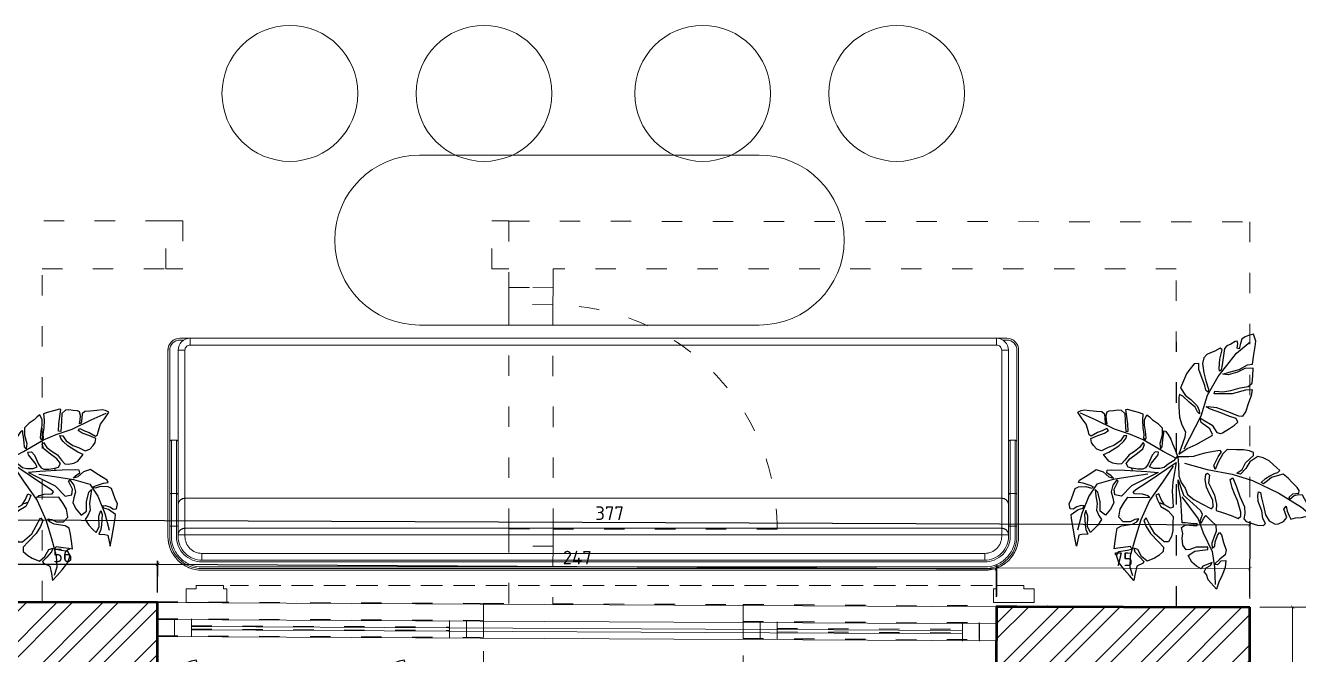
# Model space of a CAD drawing. Header units: inches. Extents: x -10121 to 9010, y 58067 to 62726.
# Drawn here: x -2273.4 to -1898.5, y 60841.3 to 61026.4 of the extents above; entities that cross this region are included whole.
import ezdxf

# ---------------------------------------------------------------- set-up
doc = ezdxf.new("R2010")
doc.units = ezdxf.units.IN
doc.linetypes.add('ACAD_ISO03W100', pattern=[30, 12, -18])
doc.linetypes.add('HIDDEN', pattern=[9.525, 6.35, -3.175])
for name, color, linetype, lineweight in [('A-DUVAR 0.50', 40, 'Continuous', 50), ('Auto-Olcu', 33, 'Continuous', 15), ('Auto-Silik', 251, 'Continuous', 5), ('Auto-Silik_Cizgiler', 47, 'Continuous', 9), ('Auto-SilikCizgiler', 251, 'Continuous', 9), ('Auto-Tefris', 32, 'Continuous', 9), ('PEN', 151, 'Continuous', 20)]:
    doc.layers.add(name, color=color, linetype=linetype, lineweight=lineweight)
doc.layers.add('yesil', color=7, linetype='Continuous', true_color=0x6e7e3e)
doc.styles.add('1-20', font='isocpeur.ttf', dxfattribs={"height": 4})
doc.dimstyles.new('ölçü 1_20', dxfattribs={"dimtxt": 4, "dimasz": 1, "dimexe": 1, "dimexo": 3, "dimtad": 1, "dimdec": 0, "dimtxsty": '1-20', "dimblk": 'ARCHTICK', "dimcen": 1.5, "dimclrd": 256, "dimclre": 256, "dimclrt": 256, "dimadec": 0, "dimazin": 0, "dimtfac": 1, "dimtdec": 0, "dimtmove": 0, "dimatfit": 3, "dimldrblk": 'ARCHTICK', "dimfxl": 1, "dimlwd": -1, "dimlwe": -1, "dimarcsym": 0})
pattern_1 = [(45, (18229.863, 50678.464), (-6.735192, 6.735192), []), (45, (18234.353, 50678.464), (-6.735192, 6.735192), [])]

# ---------------------------------------------------------------- blocks, each defined once
blk = doc.blocks.new('_ARCHTICK')
at = {"color": 0, "linetype": 'ByBlock', "const_width": 0.15}
blk.add_lwpolyline([(-0.5, -0.5), (0.5, 0.5)], dxfattribs=at)
blk = doc.blocks.new('*D122')
at = {"layer": 'Auto-Olcu', "ltscale": 5, "transparency": 16777216}
for p, q in [((-1987.39, 60858.44), (-1987.36, 60867.79)), ((-1912.88, 60858.21), (-1912.85, 60867.56)), ((-1987.36, 60866.79), (-1912.85, 60866.56))]:
    blk.add_line(p, q, dxfattribs=at)
at = {"layer": 'DEFPOINTS', "color": 0, "ltscale": 5, "transparency": 16777216}
for p in [(-1912.85, 60866.56), (-1987.4, 60855.44), (-1912.89, 60855.21)]:
    blk.add_point(p, dxfattribs=at)
at = {"layer": 'Auto-Olcu', "ltscale": 5, "transparency": 16777216}
for p, rotation in [((-1987.36, 60866.79), 179.8237227244354), ((-1912.85, 60866.56), 359.8237227244354)]:
    blk.add_blockref('_ARCHTICK', p, dxfattribs=dict(at, rotation=rotation))
at = {"layer": 'Auto-Olcu', "ltscale": 5, "transparency": 16777216, "insert": (-1950.1, 60869.3), "char_height": 4, "attachment_point": 5, "rotation": 359.8237, "style": '1-20'}
blk.add_mtext('75', dxfattribs=at)
blk = doc.blocks.new('*D124')
at = {"layer": 'Auto-Olcu', "ltscale": 5, "transparency": 16777216}
for p, q in [((-1909.88, 60855.21), (-1899.27, 60855.21)), ((-1900.27, 60855.21), (-1900.27, 60793.6)), ((-1909.88, 60793.6), (-1899.27, 60793.6))]:
    blk.add_line(p, q, dxfattribs=at)
at = {"layer": 'DEFPOINTS', "color": 0, "ltscale": 5, "transparency": 16777216}
for p in [(-1912.88, 60855.21), (-1912.88, 60793.6), (-1900.27, 60793.6)]:
    blk.add_point(p, dxfattribs=at)
at = {"layer": 'Auto-Olcu', "ltscale": 5, "transparency": 16777216}
for p, rotation in [((-1900.27, 60855.21), 90), ((-1900.27, 60793.6), 270)]:
    blk.add_blockref('_ARCHTICK', p, dxfattribs=dict(at, rotation=rotation))
at = {"layer": 'Auto-Olcu', "ltscale": 5, "transparency": 16777216, "insert": (-1902.89, 60824.41), "char_height": 4, "attachment_point": 5, "rotation": 90, "style": '1-20'}
blk.add_mtext('62', dxfattribs=at)
blk = doc.blocks.new('*D126')
at = {"layer": 'Auto-Olcu', "ltscale": 5, "transparency": 16777216}
for p, q in [((-1909.88, 60855.21), (-1884.37, 60855.21)), ((-1885.37, 60855.21), (-1885.37, 60623.6)), ((-1909.88, 60623.6), (-1884.37, 60623.6))]:
    blk.add_line(p, q, dxfattribs=at)
at = {"layer": 'DEFPOINTS', "color": 0, "ltscale": 5, "transparency": 16777216}
for p in [(-1912.88, 60855.21), (-1912.88, 60623.6), (-1885.37, 60623.6)]:
    blk.add_point(p, dxfattribs=at)
at = {"layer": 'Auto-Olcu', "ltscale": 5, "transparency": 16777216}
for p, rotation in [((-1885.37, 60855.21), 90), ((-1885.37, 60623.6), 270)]:
    blk.add_blockref('_ARCHTICK', p, dxfattribs=dict(at, rotation=rotation))
at = {"layer": 'Auto-Olcu', "ltscale": 5, "transparency": 16777216, "insert": (-1888, 60739.4), "char_height": 4, "attachment_point": 5, "rotation": 90, "style": '1-20'}
blk.add_mtext('232', dxfattribs=at)
blk = doc.blocks.new('*D288')
at = {"layer": 'Auto-Olcu', "ltscale": 5, "transparency": 16777216}
for p, q in [((-1909.88, 60855.21), (-1899.27, 60855.21)), ((-1900.27, 60855.21), (-1900.27, 60793.6)), ((-1909.88, 60793.6), (-1899.27, 60793.6))]:
    blk.add_line(p, q, dxfattribs=at)
at = {"layer": 'DEFPOINTS', "color": 0, "ltscale": 5, "transparency": 16777216}
for p in [(-1912.88, 60855.21), (-1912.88, 60793.6), (-1900.27, 60793.6)]:
    blk.add_point(p, dxfattribs=at)
at = {"layer": 'Auto-Olcu', "ltscale": 5, "transparency": 16777216}
for p, rotation in [((-1900.27, 60855.21), 90), ((-1900.27, 60793.6), 270)]:
    blk.add_blockref('_ARCHTICK', p, dxfattribs=dict(at, rotation=rotation))
at = {"layer": 'Auto-Olcu', "ltscale": 5, "transparency": 16777216, "insert": (-1902.89, 60824.41), "char_height": 4, "attachment_point": 5, "rotation": 90, "style": '1-20'}
blk.add_mtext('62', dxfattribs=at)
blk = doc.blocks.new('A$C2F3B726D')
for p, q in [((-0.232, 0.0729), (-0.2705, 0.0833)), ((-0.1826, 0.0571), (-0.232, 0.0729)), ((-0.1414, 0.0503), (-0.1826, 0.0571)), ((-0.1088, 0.0413), (-0.1414, 0.0503)), ((-0.0559, 0.0204), (-0.1088, 0.0413)), ((-0.0228, 0.0091), (-0.0559, 0.0204))]:
    blk.add_line(p, q)
for points in [[(0.1199, 0.3383), (0.1084, 0.3337), (0.1007, 0.3291), (0.0931, 0.3223), (0.0915, 0.3115), (0.09, 0.2977), (0.0854, 0.2985), (0.0854, 0.31), (0.0823, 0.3154), (0.0777, 0.3138), (0.0685, 0.3062), (0.0593, 0.3008), (0.0547, 0.2931), (0.0547, 0.2755), (0.0547, 0.2526), (0.0547, 0.2395), (0.0509, 0.2365), (0.0486, 0.2434), (0.0474, 0.2659), (0.0492, 0.2891), (0.0438, 0.2922), (0.0318, 0.2832), (0.0226, 0.2778), (0.0141, 0.2717), (0.008, 0.2633), (0.0065, 0.2487), (0.0134, 0.2265), (0.021, 0.2081), (0.031, 0.189), (0.0302, 0.1813), (0.0249, 0.1851), (0.0203, 0.1959), (0.0118, 0.212), (0.0003, 0.2326), (-0.0021, 0.2473), (-0.0136, 0.245), (-0.0234, 0.2265), (-0.028, 0.218), (-0.0311, 0.2058), (-0.0376, 0.1817), (-0.0224, 0.1647), (-0.0081, 0.1568), (0.0095, 0.1438), (0.0157, 0.1331), (0.018, 0.1254), (0.0126, 0.1292), (0.0049, 0.14), (-0.0112, 0.1499), (-0.0288, 0.1622), (-0.0372, 0.1652), (-0.038, 0.1583), (-0.0349, 0.1346), (-0.0288, 0.1101), (-0.0211, 0.0925), (-0.0089, 0.0764), (-0.0089, 0.0634), (-0.0173, 0.0197), (0.0011, 0.0365), (0.021, 0.0496), (0.0572, 0.0773), (0.0572, 0.0804), (0.0484, 0.0929), (0.0256, 0.1055), (0.021, 0.1162), (0.0295, 0.1124), (0.053, 0.1029), (0.0672, 0.0865), (0.0764, 0.0857), (0.0775, 0.0854), (0.0808, 0.0879), (0.0961, 0.1009), (0.1076, 0.1108), (0.1138, 0.1193), (0.1084, 0.1277), (0.09, 0.1308), (0.0693, 0.1354), (0.0433, 0.1407), (0.0318, 0.1446), (0.0364, 0.1461), (0.057, 0.1468), (0.0854, 0.1415), (0.1138, 0.1354), (0.1237, 0.1361), (0.1299, 0.1476), (0.1337, 0.1714), (0.1375, 0.189), (0.1375, 0.2035), (0.1207, 0.1997), (0.09, 0.1859), (0.0639, 0.1821), (0.0463, 0.1798), (0.0471, 0.1859), (0.0662, 0.1874), (0.0854, 0.1936), (0.1069, 0.2035), (0.126, 0.2097), (0.1345, 0.2196), (0.1337, 0.2372), (0.1314, 0.2564), (0.1115, 0.2518), (0.0946, 0.2403), (0.0731, 0.2303), (0.0601, 0.2303), (0.0747, 0.2372), (0.0977, 0.248), (0.1161, 0.2617), (0.1283, 0.2656), (0.1283, 0.2893), (0.1283, 0.3092), (0.1283, 0.3223), (0.1245, 0.3291)], [(-0.278, 0.0845), (-0.2706, 0.09), (-0.2634, 0.0928), (-0.2496, 0.0933), (-0.233, 0.0938), (-0.2197, 0.0947), (-0.2126, 0.09), (-0.2102, 0.08), (-0.2069, 0.0681), (-0.2021, 0.0672), (-0.2055, 0.0757), (-0.2074, 0.0871), (-0.2064, 0.0966), (-0.2021, 0.0995), (-0.1917, 0.1018), (-0.1817, 0.1047), (-0.1736, 0.1056), (-0.1632, 0.0985), (-0.1594, 0.0814), (-0.1565, 0.0672), (-0.1542, 0.0553), (-0.1485, 0.0572), (-0.1518, 0.0752), (-0.157, 0.0923), (-0.1608, 0.1028), (-0.1622, 0.1085), (-0.1594, 0.1099), (-0.1442, 0.1085), (-0.1314, 0.1066), (-0.119, 0.1047), (-0.1176, 0.0895), (-0.1143, 0.0705), (-0.1095, 0.0548), (-0.1086, 0.0458), (-0.1043, 0.0415), (-0.1024, 0.0472), (-0.1062, 0.0634), (-0.1114, 0.0776), (-0.1128, 0.0909), (-0.109, 0.1033), (-0.1024, 0.0999), (-0.0934, 0.0933), (-0.0805, 0.0876), (-0.0672, 0.0776), (-0.0649, 0.0596), (-0.0668, 0.0387), (-0.0639, 0.0263), (-0.0606, 0.0316), (-0.0606, 0.0415), (-0.0615, 0.0563), (-0.0611, 0.0643), (-0.0625, 0.071), (-0.0582, 0.071), (-0.0516, 0.0648), (-0.0421, 0.0534), (-0.0364, 0.0425), (-0.0273, 0.0292), (-0.0193, 0.0145), (-0.0278, 0.0017), (-0.0397, -0.0083), (-0.0478, -0.0173), (-0.0582, -0.0221), (-0.0734, -0.0244), (-0.0834, -0.0211), (-0.0805, -0.0121), (-0.0725, 0.0017), (-0.0672, 0.0107), (-0.0668, 0.0173), (-0.0758, 0.0173), (-0.0815, 0.0078), (-0.0881, -0.0154), (-0.0929, -0.0254), (-0.0986, -0.0297), (-0.1109, -0.0311), (-0.1257, -0.0311), (-0.1356, -0.0301), (-0.1418, -0.0221), (-0.1342, -0.0097), (-0.1176, 0.0069), (-0.1062, 0.0197), (-0.1038, 0.0306), (-0.1076, 0.0349), (-0.1147, 0.0221), (-0.1257, 0.0102), (-0.1371, -0.0002), (-0.1456, -0.014), (-0.1523, -0.0244), (-0.1603, -0.0268), (-0.1741, -0.0259), (-0.1846, -0.0225), (-0.2002, -0.0083), (-0.1879, -0.0007), (-0.166, 0.0183), (-0.1561, 0.0301), (-0.1513, 0.0382), (-0.1504, 0.0458), (-0.1575, 0.0439), (-0.1637, 0.0311), (-0.1779, 0.0169), (-0.1912, 0.0097), (-0.2059, -0.0002), (-0.2178, 0.0021), (-0.2273, 0.0093), (-0.2335, 0.0159), (-0.2365, 0.0253), (-0.2202, 0.0354), (-0.2055, 0.0434), (-0.1964, 0.0515), (-0.2012, 0.0553), (-0.2116, 0.0482), (-0.2221, 0.0425), (-0.2363, 0.0316), (-0.2416, 0.0335), (-0.2449, 0.0406), (-0.253, 0.0586), (-0.2644, 0.07), (-0.2748, 0.0809)], [(0.3353, -0.0796), (0.3283, -0.0721), (0.3205, -0.0637), (0.3133, -0.0533), (0.3042, -0.0422), (0.2977, -0.0338), (0.288, -0.0344), (0.2782, -0.0383), (0.2685, -0.0487), (0.2665, -0.0435), (0.2743, -0.0344), (0.288, -0.0305), (0.288, -0.024), (0.2821, -0.0175), (0.2685, -0.0071), (0.2568, 0.0019), (0.2431, 0.0104), (0.2295, 0.0039), (0.2165, -0.0026), (0.2074, -0.0117), (0.1996, -0.0208), (0.1931, -0.0182), (0.2022, -0.0071), (0.2113, 0.0013), (0.2223, 0.0084), (0.2295, 0.0123), (0.234, 0.0175), (0.2256, 0.0234), (0.2048, 0.037), (0.1892, 0.0422), (0.1755, 0.0435), (0.158, 0.0273), (0.1508, 0.0097), (0.1398, -0.0058), (0.1307, -0.0045), (0.1424, 0.0065), (0.1482, 0.0234), (0.1573, 0.0357), (0.1645, 0.0448), (0.1632, 0.0513), (0.1534, 0.0546), (0.1385, 0.0546), (0.1209, 0.052), (0.0982, 0.0494), (0.0897, 0.037), (0.0813, 0.0149), (0.0767, -0.0039), (0.0722, 0.0058), (0.0793, 0.0279), (0.0832, 0.0364), (0.0852, 0.0409), (0.0819, 0.0442), (0.0663, 0.0396), (0.0455, 0.0318), (0.0338, 0.0273), (0.0189, 0.0201), (0.0078, 0.0169), (-0.0189, 0.013), (-0.0143, -0.0065), (-0.0091, -0.0325), (-0.0007, -0.0474), (0.0111, -0.0604), (0.0189, -0.0747), (0.0364, -0.0845), (0.0553, -0.0916), (0.0826, -0.1007), (0.0858, -0.0948), (0.0826, -0.0786), (0.0722, -0.065), (0.0618, -0.05), (0.0559, -0.0325), (0.0553, -0.0182), (0.0598, -0.0156), (0.065, -0.0195), (0.065, -0.0383), (0.0767, -0.0552), (0.0845, -0.0663), (0.093, -0.087), (0.0943, -0.1026), (0.1131, -0.1059), (0.132, -0.1091), (0.1508, -0.1137), (0.156, -0.1078), (0.1547, -0.0974), (0.1424, -0.0708), (0.1326, -0.0552), (0.1248, -0.0422), (0.1164, -0.0221), (0.1229, -0.0175), (0.1346, -0.0383), (0.1463, -0.0604), (0.1619, -0.0832), (0.1651, -0.0994), (0.1645, -0.1124), (0.171, -0.1182), (0.1911, -0.1221), (0.2002, -0.1234), (0.2145, -0.1215), (0.2184, -0.1163), (0.2106, -0.1052), (0.2048, -0.087), (0.1931, -0.065), (0.1898, -0.0507), (0.1898, -0.0422), (0.195, -0.0429), (0.1996, -0.0552), (0.2074, -0.0741), (0.2158, -0.0948), (0.2269, -0.1085), (0.2425, -0.1143), (0.2503, -0.1117), (0.2613, -0.1046), (0.2678, -0.0935), (0.2581, -0.0741), (0.2626, -0.0663), (0.2665, -0.078), (0.2737, -0.089), (0.2789, -0.0961), (0.2893, -0.0916), (0.3036, -0.0883), (0.3127, -0.0845), (0.3257, -0.0851)], [(-0.2315, -0.2411), (-0.2385, -0.2214), (-0.2445, -0.2035), (-0.2534, -0.1758), (-0.2557, -0.1661), (-0.2407, -0.1512), (-0.2303, -0.146), (-0.228, -0.14), (-0.2347, -0.1407), (-0.2452, -0.1452), (-0.2534, -0.1527), (-0.2609, -0.1527), (-0.2646, -0.1407), (-0.2609, -0.128), (-0.2564, -0.1012), (-0.2482, -0.0959), (-0.231, -0.0929), (-0.2161, -0.0944), (-0.2116, -0.0914), (-0.2183, -0.0892), (-0.2385, -0.0855), (-0.2504, -0.0855), (-0.2482, -0.0795), (-0.2392, -0.0713), (-0.2258, -0.0601), (-0.2123, -0.0474), (-0.1944, -0.0504), (-0.1787, -0.0608), (-0.1667, -0.0623), (-0.1735, -0.0571), (-0.1847, -0.0519), (-0.1847, -0.0451), (-0.175, -0.0429), (-0.1428, -0.0384), (-0.0883, -0.0339), (-0.0606, -0.0317), (-0.089, -0.0519), (-0.1204, -0.0743), (-0.1406, -0.1026), (-0.1578, -0.1019), (-0.1615, -0.0885), (-0.1548, -0.0675), (-0.1578, -0.0653), (-0.166, -0.0795), (-0.1675, -0.0967), (-0.1608, -0.1101), (-0.157, -0.1221), (-0.163, -0.1385), (-0.1727, -0.1549), (-0.1869, -0.1474), (-0.1907, -0.125), (-0.1996, -0.1019), (-0.2071, -0.0967), (-0.2026, -0.1124), (-0.1974, -0.1295), (-0.1959, -0.146), (-0.1884, -0.1579), (-0.1809, -0.1669), (-0.1877, -0.1818), (-0.1966, -0.1952), (-0.2026, -0.2027), (-0.2116, -0.19), (-0.2153, -0.1639), (-0.222, -0.1512), (-0.2235, -0.1609), (-0.2183, -0.1855), (-0.2153, -0.1967), (-0.2086, -0.2072), (-0.2228, -0.2109), (-0.2295, -0.2132)], [(-0.0091, -0.0427), (0.0093, -0.0776), (0.0258, -0.0886), (0.0565, -0.1088), (0.0614, -0.1167), (0.0608, -0.1235), (0.0583, -0.1345), (0.0626, -0.1388), (0.0669, -0.1259), (0.0712, -0.1186), (0.0785, -0.1241), (0.0865, -0.1308), (0.0987, -0.1382), (0.1018, -0.1535), (0.0993, -0.1669), (0.0957, -0.1835), (0.0981, -0.1957), (0.1042, -0.1896), (0.1036, -0.1792), (0.1067, -0.1626), (0.1104, -0.1547), (0.1159, -0.1602), (0.1238, -0.1773), (0.133, -0.1951), (0.1324, -0.2067), (0.1214, -0.2196), (0.1104, -0.2336), (0.1183, -0.233), (0.1251, -0.2232), (0.1361, -0.2208), (0.1373, -0.2379), (0.1324, -0.2575), (0.1275, -0.2759), (0.1238, -0.2936), (0.1006, -0.2734), (0.0944, -0.2612), (0.0877, -0.2557), (0.0908, -0.2453), (0.1012, -0.2385), (0.1036, -0.2306), (0.0944, -0.2361), (0.0828, -0.2428), (0.0791, -0.2496), (0.0675, -0.2453), (0.054, -0.2367), (0.043, -0.222), (0.0571, -0.2092), (0.0755, -0.2043), (0.0883, -0.2006), (0.0877, -0.1945), (0.0748, -0.1969), (0.0595, -0.1994), (0.0448, -0.2067), (0.0356, -0.2092), (0.0265, -0.1988), (0.0216, -0.1822), (0.0216, -0.1712), (0.0167, -0.1571), (0.0252, -0.1492), (0.0442, -0.148), (0.0534, -0.1461), (0.0528, -0.1412), (0.0442, -0.1431), (0.0246, -0.1437), (0.016, -0.1455), (0.0105, -0.1174), (0.0044, -0.0886), (-0.006, -0.0586)]]:
    blk.add_lwpolyline(points, close=True)
for points in [[(-0.0058, 0.035), (0.0226, 0.1216), (0.031, 0.1737), (0.0494, 0.2227), (0.0854, 0.2863), (0.1145, 0.3184)], [(0, 0), (0.0572, -0.0065), (0.1196, -0.0084), (0.171, -0.0169), (0.2399, -0.0377), (0.2997, -0.063), (0.3179, -0.0747)], [(-0.0203, -0.0011), (-0.021, -0.0257), (-0.0218, -0.0489), (-0.0195, -0.072), (-0.0143, -0.0959), (-0.0113, -0.1109), (-0.0173, -0.1138), (-0.033, -0.1079), (-0.0435, -0.0967), (-0.0509, -0.0832), (-0.0576, -0.0877), (-0.0517, -0.0989), (-0.0412, -0.1138), (-0.0225, -0.1213), (-0.0076, -0.1333), (-0.0061, -0.1497), (-0.0038, -0.1669), (-0.0046, -0.1825), (-0.0098, -0.1967), (-0.0203, -0.1982), (-0.0457, -0.1818), (-0.0599, -0.1639), (-0.0726, -0.1467), (-0.0778, -0.1534), (-0.0696, -0.1676), (-0.0569, -0.1825), (-0.0345, -0.1997), (-0.0203, -0.2109), (-0.0188, -0.2221), (-0.0285, -0.2333), (-0.0382, -0.2408), (-0.0547, -0.2512), (-0.0696, -0.2415), (-0.0816, -0.2259), (-0.0913, -0.2244), (-0.0875, -0.2326), (-0.0741, -0.2438), (-0.0621, -0.2527), (-0.0636, -0.2572), (-0.0778, -0.2669), (-0.0793, -0.2856), (-0.0793, -0.3028), (-0.092, -0.2923), (-0.1062, -0.2804), (-0.1227, -0.2647), (-0.1309, -0.2483), (-0.1271, -0.2378), (-0.107, -0.2318), (-0.0958, -0.2273), (-0.1002, -0.2214), (-0.1174, -0.2266), (-0.1301, -0.2303), (-0.1391, -0.2333), (-0.1391, -0.2147), (-0.1398, -0.1967), (-0.1391, -0.1818), (-0.1294, -0.1751), (-0.104, -0.1669), (-0.0943, -0.1594), (-0.0905, -0.1512), (-0.0995, -0.1549), (-0.11, -0.1616), (-0.1271, -0.1646), (-0.1398, -0.1549), (-0.1391, -0.1348), (-0.1331, -0.1198), (-0.1249, -0.1034), (-0.1129, -0.1019), (-0.0875, -0.0974), (-0.0711, -0.0959), (-0.0763, -0.0922), (-0.0905, -0.0907), (-0.11, -0.0922), (-0.1137, -0.0885), (-0.1085, -0.0817), (-0.0958, -0.0705), (-0.0816, -0.0578), (-0.0203, -0.0011)], [(-0.0263, -0.0115), (-0.0464, -0.0541), (-0.0711, -0.1034), (-0.0853, -0.1534), (-0.092, -0.2005), (-0.0973, -0.2445), (-0.0943, -0.2722), (-0.0845, -0.2916)], [(-0.0853, -0.0399), (-0.1219, -0.0511), (-0.1675, -0.0653), (-0.2049, -0.0832), (-0.2198, -0.1146), (-0.2303, -0.1594), (-0.2347, -0.202)], [(0.0062, -0.0825), (0.0534, -0.1296), (0.0712, -0.162), (0.0999, -0.2037), (0.111, -0.2404), (0.1189, -0.2826)]]:
    blk.add_lwpolyline(points)
for radius, start, end in [(0.1515, 66.8462, 69.1635), (0.1105, 197.9998, 201.2591), (0.1515, 207.3985, 208.1983), (0.1105, 239.4978, 242.4297), (0.1105, 256.133, 263.4421)]:
    blk.add_arc((-0.0215, 0.0031), radius, start, end)

msp = doc.modelspace()

# ---------------------------------------------------------------- hatches: boundary and pattern name
at = {"layer": 'Auto-Silik_Cizgiler'}
h = msp.add_hatch(dxfattribs=at)
h.set_pattern_fill('ANSI32', color=256)
h.set_pattern_definition(pattern_1)
h.paths.add_polyline_path([(-2290.27, 60856.72), (-2290.27, 60789.6), (-2268.49, 60789.6), (-2268.49, 60836.73), (-2234.49, 60836.09), (-2234.49, 60856.57)])
h = msp.add_hatch(dxfattribs=at)
h.set_pattern_fill('ANSI32', color=256)
h.set_pattern_definition(pattern_1)
h.paths.add_polyline_path([(-1987.49, 60855.26), (-1987.6, 60835.23), (-1940.7, 60835.23), (-1940.91, 60788.73), (-1930.91, 60788.68), (-1930.91, 60793.6), (-1912.88, 60793.6), (-1912.88, 60855.21)])

# ---------------------------------------------------------------- linework, layer by layer
at = {"layer": 'A-DUVAR 0.50'}
msp.add_line((-1912.88, 60793.6), (-1912.88, 60855.21), dxfattribs=at)
for points in [[(-2268.49, 60836.73), (-2234.49, 60836.09), (-2234.49, 60856.57), (-2290.27, 60856.72)], [(-1925.91, 60788.66), (-1940.91, 60788.73), (-1940.7, 60835.23), (-1987.49, 60835.23), (-1987.4, 60855.44), (-1912.88, 60855.21)]]:
    msp.add_lwpolyline(points, dxfattribs=at)
at = {"layer": 'Auto-Silik', "linetype": 'HIDDEN'}
msp.add_line((-1988.65, 60861.57), (-2213.07, 60861.57), dxfattribs=at)
at = {"layer": 'Auto-SilikCizgiler', "color": 1, "linetype": 'ACAD_ISO03W100', "ltscale": 0.5, "true_color": 0xe60000}
for p, q in [((-2232.02, 60968.9), (-2285.25, 60968.9)), ((-2131.02, 60947.79), (-2131.02, 60968.81)), ((-2131.02, 60968.81), (-1912.86, 60968.61)), ((-1912.86, 60968.61), (-1912.86, 60793.79)), ((-2118.02, 60954.79), (-2118.05, 60947.73)), ((-1934.52, 60954.79), (-2118.02, 60954.79)), ((-1934.52, 60855.39), (-1934.52, 60954.79)), ((-2131.02, 60949.29), (-2131.02, 60944.29)), ((-2118.04, 60949.23), (-2130.99, 60949.29)), ((-2118.05, 60949.23), (-2118.07, 60944.23)), ((-2131.02, 60944.29), (-2131.02, 60878.23)), ((-2118.07, 60944.23), (-2118.02, 60878.17)), ((-2131.02, 60873.17), (-2131.02, 60878.23)), ((-2118.02, 60878.17), (-2052.02, 60878.17)), ((-2118.02, 60873.17), (-2118.02, 60878.17)), ((-1987.52, 60855.63), (-1934.52, 60855.39)), ((-1987.52, 60835.63), (-1987.52, 60855.63))]:
    msp.add_line(p, q, dxfattribs=at)
for points in [[(-2232.02, 60954.79), (-2232.01, 60968.9)], [(-2229.8, 60968.9), (-2227.01, 60968.9), (-2227.02, 60954.79), (-2232.02, 60954.79), (-2232.02, 60968.9), (-2227.01, 60968.89)], [(-2133.82, 60968.9), (-2131.02, 60968.9), (-2131.03, 60954.79), (-2136.03, 60954.79), (-2136.03, 60968.9), (-2131.02, 60968.89)], [(-2234.52, 60836.76), (-2234.52, 60856.76), (-2268.52, 60856.91), (-2268.52, 60954.79), (-2232.02, 60954.79)], [(-1987.47, 60855.63), (-1934.47, 60855.39), (-1934.52, 60954.79)], [(-2131.02, 60949.29), (-2118.05, 60949.23)], [(-2118.07, 60944.23), (-2131.02, 60944.29)], [(-2131.02, 60878.23), (-2118.02, 60878.17)], [(-2118.04, 60873.17), (-2118.12, 60856.23), (-2062.02, 60855.97), (-2062.02, 60835.97), (-2138.52, 60836.28), (-2138.52, 60856.32), (-2131.02, 60856.32), (-2131.02, 60873.17)], [(-2118.02, 60873.17), (-2131.02, 60873.17)], [(-2234.52, 60856.76), (-2138.52, 60856.32)], [(-2193.47, 60856.92), (-2193.47, 60856.92)], [(-2062.02, 60855.97), (-1987.52, 60855.63)], [(-2234.54, 60851.76), (-2138.52, 60851.32)], [(-2234.52, 60851.76), (-2234.52, 60846.76)], [(-2229.52, 60851.76), (-2229.52, 60846.76)], [(-2224.52, 60851.76), (-2224.52, 60846.76)], [(-2224.52, 60849.71), (-2148.52, 60849.36)], [(-2224.52, 60848.71), (-2148.52, 60848.36)], [(-2148.52, 60851.32), (-2148.52, 60846.3)], [(-2143.52, 60851.32), (-2143.52, 60846.3)], [(-2138.52, 60851.32), (-2138.52, 60846.3)], [(-2062.04, 60850.97), (-1987.52, 60850.63)], [(-2062.02, 60850.97), (-2062.02, 60845.97)], [(-2057.02, 60850.95), (-2057.02, 60845.95)], [(-2052.02, 60850.92), (-2052.02, 60845.92)], [(-2052.02, 60848.92), (-1997.52, 60848.68)], [(-1997.52, 60845.68), (-1997.52, 60850.68)], [(-1992.52, 60845.65), (-1992.52, 60850.65)], [(-1987.52, 60845.63), (-1987.52, 60850.63)], [(-2234.56, 60846.76), (-2138.52, 60846.32)], [(-2062.06, 60845.97), (-1987.52, 60845.63)], [(-2052.02, 60847.92), (-1997.52, 60847.68)]]:
    msp.add_lwpolyline(points, dxfattribs=at)
msp.add_arc((-2118.02, 60878.17), 66, 0, 90, dxfattribs=at)
at = {"layer": 'Auto-Tefris'}
for p, q in [((-2231.42, 60930.85), (-2231.42, 60926.36)), ((-2230.92, 60930.85), (-2230.92, 60926.36)), ((-2228.42, 60930.85), (-2228.42, 60895.5)), ((-2226.43, 60930.85), (-2228.42, 60930.85)), ((-2224.93, 60934.34), (-2227.92, 60934.34)), ((-2226.73, 60933.84), (-2227.92, 60933.84)), ((-2226.43, 60930.85), (-2226.43, 60887.32)), ((-2224.93, 60934.34), (-2224.93, 60932.34)), ((-2224.93, 60934.34), (-1987.44, 60934.34)), ((-2017.05, 60932.34), (-2224.93, 60932.34)), ((-2017.05, 60932.34), (-1987.44, 60932.34)), ((-1987.44, 60934.34), (-1987.44, 60932.34)), ((-1987.44, 60934.34), (-1984.44, 60934.34)), ((-1985.94, 60930.85), (-1985.94, 60887.32)), ((-1985.94, 60930.85), (-1983.94, 60930.85)), ((-1985.64, 60933.84), (-1984.44, 60933.84)), ((-1983.94, 60930.85), (-1983.94, 60895.5)), ((-1981.45, 60930.85), (-1981.45, 60926.36)), ((-1980.95, 60930.85), (-1980.95, 60926.36)), ((-2231.42, 60876.04), (-2231.42, 60926.36)), ((-2230.92, 60903.85), (-2230.92, 60926.36)), ((-1981.45, 60903.85), (-1981.45, 60926.36)), ((-1980.95, 60876.04), (-1980.95, 60926.36)), ((-2230.92, 60888.21), (-2230.92, 60903.82)), ((-2230.42, 60888.67), (-2230.42, 60904.34)), ((-2228.92, 60904.34), (-2230.42, 60904.34)), ((-2228.92, 60904.34), (-2228.92, 60888.67)), ((-1983.44, 60904.34), (-1983.44, 60888.67)), ((-1983.44, 60904.34), (-1981.95, 60904.34)), ((-1981.95, 60888.67), (-1981.95, 60904.34)), ((-1981.45, 60888.21), (-1981.45, 60903.82)), ((-2228.42, 60895.5), (-2228.42, 60888.21)), ((-1983.94, 60895.5), (-1983.94, 60888.21)), ((-2230.92, 60879.03), (-2230.92, 60888.19)), ((-2230.42, 60879.03), (-2230.42, 60888.67)), ((-2228.92, 60888.67), (-2230.42, 60888.67)), ((-2228.92, 60888.67), (-2228.92, 60879.03)), ((-2228.42, 60888.19), (-2228.42, 60879.03)), ((-2226.43, 60887.32), (-2226.43, 60887.25)), ((-2226.43, 60887.32), (-2017.05, 60887.32)), ((-2226.43, 60887.25), (-2226.43, 60878.43)), ((-2017.05, 60887.25), (-2226.43, 60887.25)), ((-1985.94, 60887.32), (-2017.05, 60887.32)), ((-2017.05, 60887.25), (-1985.94, 60887.25)), ((-1985.94, 60887.32), (-1985.94, 60887.25)), ((-1985.94, 60887.25), (-1985.94, 60878.43)), ((-1983.94, 60888.19), (-1983.94, 60879.03)), ((-1983.44, 60888.67), (-1983.44, 60879.03)), ((-1983.44, 60888.67), (-1981.95, 60888.67)), ((-1981.95, 60879.03), (-1981.95, 60888.67)), ((-1981.45, 60879.03), (-1981.45, 60888.19)), ((-2230.92, 60876.04), (-2230.92, 60879.03)), ((-2230.42, 60879.03), (-2230.92, 60879.03)), ((-2228.92, 60879.03), (-2230.42, 60879.03)), ((-2230.42, 60876.04), (-2230.42, 60879.03)), ((-2228.92, 60879.03), (-2228.92, 60876.04)), ((-2228.42, 60879.03), (-2228.92, 60879.03)), ((-2228.42, 60879.03), (-2228.42, 60876.5)), ((-2226.43, 60878.43), (-2226.43, 60876.5)), ((-2226.43, 60878.43), (-2017.05, 60878.43)), ((-1985.94, 60878.43), (-2017.05, 60878.43)), ((-1985.94, 60878.43), (-1985.94, 60876.5)), ((-1983.94, 60879.03), (-1983.94, 60876.5)), ((-1983.94, 60879.03), (-1983.44, 60879.03)), ((-1983.44, 60879.03), (-1981.95, 60879.03)), ((-1983.44, 60879.03), (-1983.44, 60876.04)), ((-1981.95, 60876.04), (-1981.95, 60879.03)), ((-1981.95, 60879.03), (-1981.45, 60879.03)), ((-1981.45, 60876.04), (-1981.45, 60879.03)), ((-2228.42, 60876.04), (-2228.42, 60876.5)), ((-2226.43, 60876.5), (-2228.42, 60876.5)), ((-2226.43, 60876.04), (-2226.43, 60876.5)), ((-2226.43, 60876.5), (-2017.05, 60876.5)), ((-1985.94, 60876.5), (-2017.05, 60876.5)), ((-1985.94, 60876.04), (-1985.94, 60876.5)), ((-1985.94, 60876.5), (-1983.94, 60876.5)), ((-1983.94, 60876.04), (-1983.94, 60876.5)), ((-2221.44, 60871.05), (-2221.44, 60869.05)), ((-2017.05, 60871.05), (-2221.44, 60871.05)), ((-2017.05, 60871.05), (-1990.93, 60871.05)), ((-1990.93, 60871.05), (-1990.93, 60869.05)), ((-2017.05, 60869.05), (-2221.44, 60869.05)), ((-2017.05, 60868.55), (-2221.44, 60868.55)), ((-2017.05, 60869.05), (-1990.93, 60869.05)), ((-2017.05, 60868.55), (-1990.93, 60868.55)), ((-2221.44, 60867.06), (-2017.05, 60867.06)), ((-2221.44, 60866.56), (-2017.05, 60866.56)), ((-2221.44, 60866.06), (-2017.05, 60866.06)), ((-1990.93, 60867.06), (-2017.05, 60867.06)), ((-1990.93, 60866.56), (-2017.05, 60866.56)), ((-1990.93, 60866.06), (-2017.05, 60866.06))]:
    msp.add_line(p, q, dxfattribs=at)
at = {"layer": 'Auto-Tefris', "ltscale": 2}
msp.add_lwpolyline([(-2157.32, 60988.25), (-2057.32, 60988.25, -1), (-2057.32, 60938.25), (-2157.32, 60938.25, -1), (-2157.32, 60988.25, -0.080389)], format="xyb", dxfattribs=at)
at = {"layer": 'Auto-Tefris'}
msp.add_lwpolyline([(-1984.44, 60934.34, -0.414214), (-1980.95, 60930.85), (-1980.95, 60876.04, -0.414214), (-1990.93, 60866.06), (-2221.44, 60866.06, -0.414214), (-2231.42, 60876.04), (-2231.42, 60930.85, -0.414214), (-2227.92, 60934.34)], format="xyb", close=True, dxfattribs=at)
at = {"layer": 'Auto-Tefris', "ltscale": 2}
for points in [[(-2226.1, 60856.57), (-2214.1, 60856.57), (-2214.1, 60860.57), (-2214.1, 60860.57), (-2214.1, 60860.57), (-2215.1, 60860.57), (-2215.1, 60861.57), (-2223.1, 60861.57), (-2223.1, 60860.57), (-2226.1, 60860.57), (-2226.1, 60859.57)], [(-1976.39, 60856.57), (-1988.39, 60856.57), (-1988.39, 60860.57), (-1988.39, 60860.57), (-1988.39, 60860.57), (-1987.39, 60860.57), (-1987.39, 60861.57), (-1979.39, 60861.57), (-1979.39, 60860.57), (-1976.39, 60860.57), (-1976.39, 60859.57)]]:
    msp.add_lwpolyline(points, close=True, dxfattribs=at)
for centre in [(-2195.52, 61006.42), (-2138.38, 61006.42), (-2073.98, 61006.42), (-2016.84, 61006.42)]:
    msp.add_circle(centre, 20, dxfattribs=at)
at = {"layer": 'Auto-Tefris'}
for centre, radius, start, end in [((-2227.92, 60930.85), 3.49, 90, 180), ((-2227.92, 60930.85), 2.99, 90, 180), ((-2224.93, 60930.85), 3.49, 89.9951, 180.0049), ((-2224.93, 60930.85), 1.5, 89.9951, 180.0049), ((-1987.44, 60930.85), 3.49, 359.9951, 90.0049), ((-1987.44, 60930.85), 1.5, 359.9951, 90.0049), ((-1984.44, 60930.85), 3.49, 0, 90), ((-1984.44, 60930.85), 2.99, 0, 90), ((-2226.43, 60885.33), 2, 90, 173.747), ((-1985.94, 60885.33), 2, 6.253, 90), ((-2226.43, 60885.33), 2, 178.6526, 179.6049), ((-1985.94, 60885.33), 2, 0.3951, 1.3474), ((-2221.44, 60876.04), 9.98, 180, 270), ((-2221.44, 60876.04), 9.48, 180, 270), ((-2221.44, 60876.04), 4.99, 179.9934, 270.0066), ((-1990.93, 60876.04), 9.48, 270, 0), ((-1990.93, 60876.04), 9.98, 270, 0), ((-1990.93, 60876.04), 4.99, 269.9934, 0.0066)]:
    msp.add_arc(centre, radius, start, end, dxfattribs=at)
for points, knots in [([(-2230.92, 60903.82), (-2230.92, 60903.86), (-2230.91, 60903.92), (-2230.87, 60904.05), (-2230.78, 60904.19), (-2230.62, 60904.31), (-2230.48, 60904.34), (-2230.42, 60904.34)], [0, 0, 0, 0, 0.989477, 1.994173, 3.98896, 5.990466, 7.992811, 7.992811, 7.992811, 7.992811]), ([(-2228.92, 60904.34), (-2228.89, 60904.34), (-2228.83, 60904.33), (-2228.71, 60904.3), (-2228.57, 60904.21), (-2228.46, 60904.04), (-2228.43, 60903.91), (-2228.42, 60903.85)], [0, 0, 0, 0, 0.807232, 1.80366, 3.801262, 5.798793, 7.743677, 7.743677, 7.743677, 7.743677]), ([(-1983.44, 60904.34), (-1983.47, 60904.34), (-1983.53, 60904.33), (-1983.65, 60904.3), (-1983.8, 60904.21), (-1983.91, 60904.04), (-1983.94, 60903.91), (-1983.94, 60903.85)], [0, 0, 0, 0, 0.807232, 1.80366, 3.801262, 5.798793, 7.743677, 7.743677, 7.743677, 7.743677]), ([(-1981.45, 60903.82), (-1981.45, 60903.86), (-1981.45, 60903.92), (-1981.49, 60904.05), (-1981.58, 60904.19), (-1981.75, 60904.31), (-1981.88, 60904.34), (-1981.95, 60904.34)], [0, 0, 0, 0, 0.989477, 1.994173, 3.98896, 5.990466, 7.992811, 7.992811, 7.992811, 7.992811]), ([(-2221.44, 60867.06), (-2222.57, 60867.06), (-2224.92, 60867.5), (-2227.97, 60869.51), (-2229.97, 60872.56), (-2230.42, 60874.91), (-2230.42, 60876.04)], [0, 0, 0, 0, 33.925525, 70.684049, 107.442573, 141.368098, 141.368098, 141.368098, 141.368098]), ([(-2221.44, 60868.55), (-2222.38, 60868.55), (-2224.34, 60868.93), (-2226.88, 60870.6), (-2228.55, 60873.14), (-2228.92, 60875.1), (-2228.92, 60876.04)], [0, 0, 0, 0, 28.271271, 58.903374, 89.535478, 117.806748, 117.806748, 117.806748, 117.806748]), ([(-2221.44, 60869.05), (-2222.31, 60869.05), (-2224.14, 60869.4), (-2226.52, 60870.96), (-2228.07, 60873.33), (-2228.42, 60875.16), (-2228.42, 60876.04)], [0, 0, 0, 0, 18.847514, 39.268916, 59.690318, 78.537832, 78.537832, 78.537832, 78.537832]), ([(-1990.93, 60869.05), (-1990.05, 60869.05), (-1988.22, 60869.4), (-1985.85, 60870.96), (-1984.29, 60873.33), (-1983.94, 60875.16), (-1983.94, 60876.04)], [0, 0, 0, 0, 18.847514, 39.268916, 59.690318, 78.537832, 78.537832, 78.537832, 78.537832]), ([(-1990.93, 60867.06), (-1989.8, 60867.06), (-1987.45, 60867.5), (-1984.4, 60869.51), (-1982.4, 60872.56), (-1981.95, 60874.91), (-1981.95, 60876.04)], [0, 0, 0, 0, 33.925525, 70.684049, 107.442573, 141.368098, 141.368098, 141.368098, 141.368098]), ([(-1990.93, 60868.55), (-1989.99, 60868.55), (-1988.03, 60868.93), (-1985.49, 60870.6), (-1983.82, 60873.14), (-1983.44, 60875.1), (-1983.44, 60876.04)], [0, 0, 0, 0, 28.271271, 58.903374, 89.535478, 117.806748, 117.806748, 117.806748, 117.806748])]:
    msp.add_open_spline(points, degree=3, knots=knots, dxfattribs=at)
for points, weights in [([(-2230.42, 60888.67), (-2230.92, 60888.67), (-2230.92, 60888.19)], [1, 0.707106781014, 1]), ([(-2228.42, 60888.19), (-2228.42, 60888.67), (-2228.92, 60888.67)], [1, 0.707106781015, 1]), ([(-2226.43, 60887.25), (-2228.42, 60887.25), (-2228.42, 60885.33)], [1, 0.707106781187, 1]), ([(-1985.94, 60887.25), (-1983.94, 60887.25), (-1983.94, 60885.33)], [1, 0.707106781187, 1]), ([(-1983.94, 60888.19), (-1983.94, 60888.67), (-1983.44, 60888.67)], [1, 0.707106781015, 1]), ([(-1981.95, 60888.67), (-1981.45, 60888.67), (-1981.45, 60888.19)], [1, 0.707106781014, 1]), ([(-2228.42, 60876.5), (-2228.42, 60878.43), (-2226.43, 60878.43)], [1, 0.707106781187, 1]), ([(-1983.94, 60876.5), (-1983.94, 60878.43), (-1985.94, 60878.43)], [1, 0.707106781187, 1])]:
    msp.add_rational_spline(points, weights, degree=2, dxfattribs=at)
at = {"layer": 'PEN'}
for points in [[(-2234.49, 60856.57), (-1987.49, 60855.26)], [(-2234.51, 60851.57), (-1987.49, 60850.26)], [(-2229.49, 60851.57), (-2229.49, 60846.57)], [(-2224.49, 60851.57), (-2224.49, 60846.57)], [(-2224.49, 60849.52), (-1997.49, 60848.31)], [(-2224.49, 60848.52), (-1997.49, 60847.31)], [(-1997.49, 60850.26), (-1997.49, 60845.24)], [(-1992.49, 60850.26), (-1992.49, 60845.24)], [(-1987.49, 60850.26), (-1987.49, 60845.24)], [(-2234.54, 60846.57), (-1987.49, 60845.26)]]:
    msp.add_lwpolyline(points, dxfattribs=at)

# ---------------------------------------------------------------- block references
at = {"layer": 'yesil'}
for p, xscale, yscale, zscale, rotation in [((-2280.26, 60897.55), -120, 120, 120, 8.656508412486943), ((-1932.1, 60897.55), 120, 120, 120, 351.3434915875131), ((-2243.45, 60801.68), 120.0000000000001, 120.0000000000001, 120.0000000000001, 351.3434915875129), ((-2182.22, 60801.68), 120.0000000000001, 120.0000000000001, 120.0000000000001, 351.3434915875129)]:
    msp.add_blockref('A$C2F3B726D', p, dxfattribs=dict(at, xscale=xscale, yscale=yscale, zscale=zscale, rotation=rotation))

# ---------------------------------------------------------------- dimensions: what is measured, and where the dimension line sits
at = {"layer": 'Auto-Olcu', "ltscale": 5}
for p1, p2, distance in [((-2290.1, 60856.72), (-1912.88, 60855.21), 24.26), ((-2290.27, 60856.72), (-2234.49, 60856.72), 11.1), ((-2234.49, 60856.57), (-1987.49, 60855.26), 11.25)]:
    msp.add_aligned_dim(p1=p1, p2=p2, distance=distance, dimstyle='ölçü 1_20', dxfattribs=at).render()
for p1, p2, distance, picture, middle in [((-1987.4, 60855.44), (-1912.89, 60855.21), 11.35, '*D122', (-1950.1, 60869.3)), ((-1912.88, 60855.21), (-1912.88, 60793.6), 12.62, '*D124', (-1902.89, 60824.41)), ((-1912.88, 60855.21), (-1912.88, 60623.6), 27.51, '*D126', (-1888, 60739.4)), ((-1912.88, 60855.21), (-1912.88, 60793.6), 12.62, '*D288', (-1902.89, 60824.41))]:
    dim = msp.add_aligned_dim(p1=p1, p2=p2, distance=distance, dimstyle='ölçü 1_20', dxfattribs=at)
    dim.commit()
    dim.dimension.update_dxf_attribs({"geometry": picture, "text_midpoint": middle})

doc.saveas('drawing.dxf')
